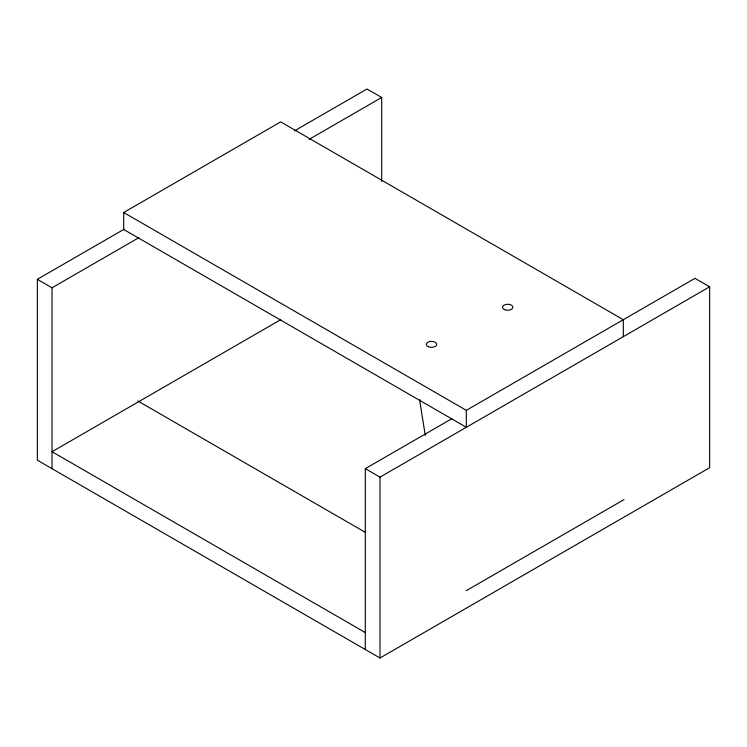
<?xml version="1.0" encoding="UTF-8"?>
<svg xmlns="http://www.w3.org/2000/svg" width="747" height="747" viewBox="0 0 747 747"><rect width="100%" height="100%" fill="white"/><g stroke="black" fill="none" stroke-linecap="round" stroke-linejoin="round"><path stroke-width="1.12" d="M420.15 399.832L419.674 400.355L425.286 435.482M123.685 212.512L466.324 410.336L466.324 427.293L123.685 229.469L123.685 212.512L280.676 121.882L623.315 319.707L623.315 336.664M466.324 410.336L694.962 278.332L709.65 286.811L709.65 467.678L379.99 658.004L37.35 460.189L37.35 279.322L124.049 229.264M294.421 130.902L367.01 88.996L381.698 97.474L381.698 181.484M37.35 279.322L52.038 287.8L138.737 237.742M309.109 139.381L381.698 97.474M280.881 319.585L52.038 451.711L365.302 632.578M365.302 649.526L365.302 468.658L452.01 418.609M365.302 468.658L379.99 477.137L709.65 286.811M466.324 590.644L624.016 499.603M137.84 400.99L365.255 532.294M379.99 477.137L379.99 658.004M52.038 287.8L52.038 468.668M504.664 309.688A5.192 2.997 0 0 0 512.872 307.568A5.192 2.997 0 0 0 505.588 304.524A5.192 2.997 0 0 0 504.664 309.688M428.451 346.785A5.192 2.997 0 0 0 436.659 344.666A5.192 2.997 0 0 0 429.376 341.622A5.192 2.997 0 0 0 428.451 346.785"/></g></svg>
